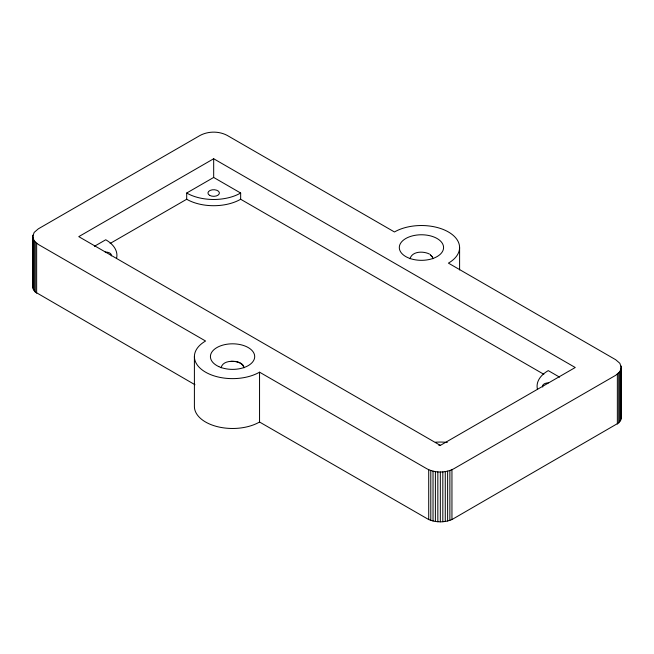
<?xml version="1.0" encoding="UTF-8"?>
<svg xmlns="http://www.w3.org/2000/svg" width="654" height="654" viewBox="0 0 654 654"><rect width="100%" height="100%" fill="white"/><g stroke="black" fill="none" stroke-linecap="round" stroke-linejoin="round"><path stroke-width="0.98" d="M194.966 384.732L35.259 292.003L33.354 289.346L32.7 286.493L32.7 236.642L34.155 232.432L38.292 228.859L200.181 135.386C208.43 131.053 218.927 131.053 227.167 135.386L394.452 231.974A38.161 22.032 0 0 1 448.415 231.974A38.161 22.032 0 0 1 448.415 263.129L615.7 359.725L619.845 363.289L621.3 367.507L621.3 417.358L620.654 420.203L618.749 422.86L451.947 519.562C444.614 522.603 436.046 522.603 428.713 519.562L259.548 422.026A38.161 22.032 0 0 1 217.962 426.8A38.161 22.032 0 0 1 194.401 406.453L194.401 356.602M32.7 286.493L32.864 285.062M621.3 367.507L619.853 371.717L615.716 375.29L453.819 468.763C445.578 473.095 435.082 473.095 426.841 468.763L259.548 372.175A38.161 22.032 0 0 1 205.577 372.175A38.161 22.032 0 0 1 205.577 341.02L38.292 244.433L34.155 240.86L32.7 236.642M221.117 367.818C222.385 361.196 231.598 360.526 236.838 361.883A11.96 6.908 0 0 1 242.977 365.537L244.007 367.818M409.993 258.771C412.192 250.989 423.473 250.981 429.531 254.095M213.678 158.75L78.766 236.642L440.33 445.399L575.242 367.507L213.678 158.75L213.678 177.447L240.656 193.028L240.656 199.257L543.842 374.301M94.429 246.296L105.744 239.765A38.161 22.032 0 0 1 116.592 258.216M110.142 243.452L186.692 199.257L186.692 193.028L213.678 177.447M231.034 361.319L235.53 361.433A11.445 6.605 0 0 1 243.623 366.101L243.754 367.196M559.579 377.154L548.265 370.622A38.161 22.032 0 0 0 537.408 389.073M432.49 257.063L430.34 254.88L432.49 257.063L432.883 258.771M621.136 415.919L621.3 417.358M621.136 366.068L621.136 418.797M620.654 370.352L620.654 420.203M619.853 371.717L619.853 421.568M618.749 373.009L618.749 422.86M617.36 374.211L617.36 424.062M459.599 247.555L459.599 269.938M451.947 469.711L451.947 519.562M449.87 470.512L449.87 520.363M447.63 471.15L447.63 521.001M445.268 471.616L445.268 521.467M442.823 471.894L442.823 521.745M440.33 471.992L440.33 521.843M437.837 471.894L437.837 521.745M435.392 471.616L435.392 521.467M433.03 471.15L433.03 521.001M430.79 470.512L430.79 520.363M428.713 469.711L428.713 519.562M259.548 372.175L259.548 422.026M36.64 243.353L36.64 293.205M35.259 242.152L35.259 292.003M34.155 240.86L34.155 290.711M33.354 239.495L33.354 289.346M32.864 235.211L32.864 287.932M240.656 193.028A38.161 22.032 0 0 1 186.692 193.028M240.656 199.257A38.161 22.032 0 0 1 186.692 199.257M105.22 252.076A5.673 3.278 0 0 1 111.335 255.894M435.351 442.243A38.161 22.032 0 0 1 447.287 442.423M438.85 445.317A5.723 3.303 0 0 1 440.33 445.202M542.73 387.054A5.723 3.303 0 0 1 548.265 382.892M209.632 195.366A5.723 3.303 0 0 0 219.204 193.878A5.723 3.303 0 0 0 212.19 189.832A5.723 3.303 0 0 0 209.632 195.366M410.083 258.518A22.13 12.778 0 0 0 443.567 247.752A22.13 12.778 0 0 0 410.663 236.388A22.13 12.778 0 0 0 410.083 258.518M218.82 366.616A22.13 12.778 0 0 0 254.463 358.457A22.13 12.778 0 0 0 224.412 344.715A22.13 12.778 0 0 0 218.82 366.616"/></g></svg>
